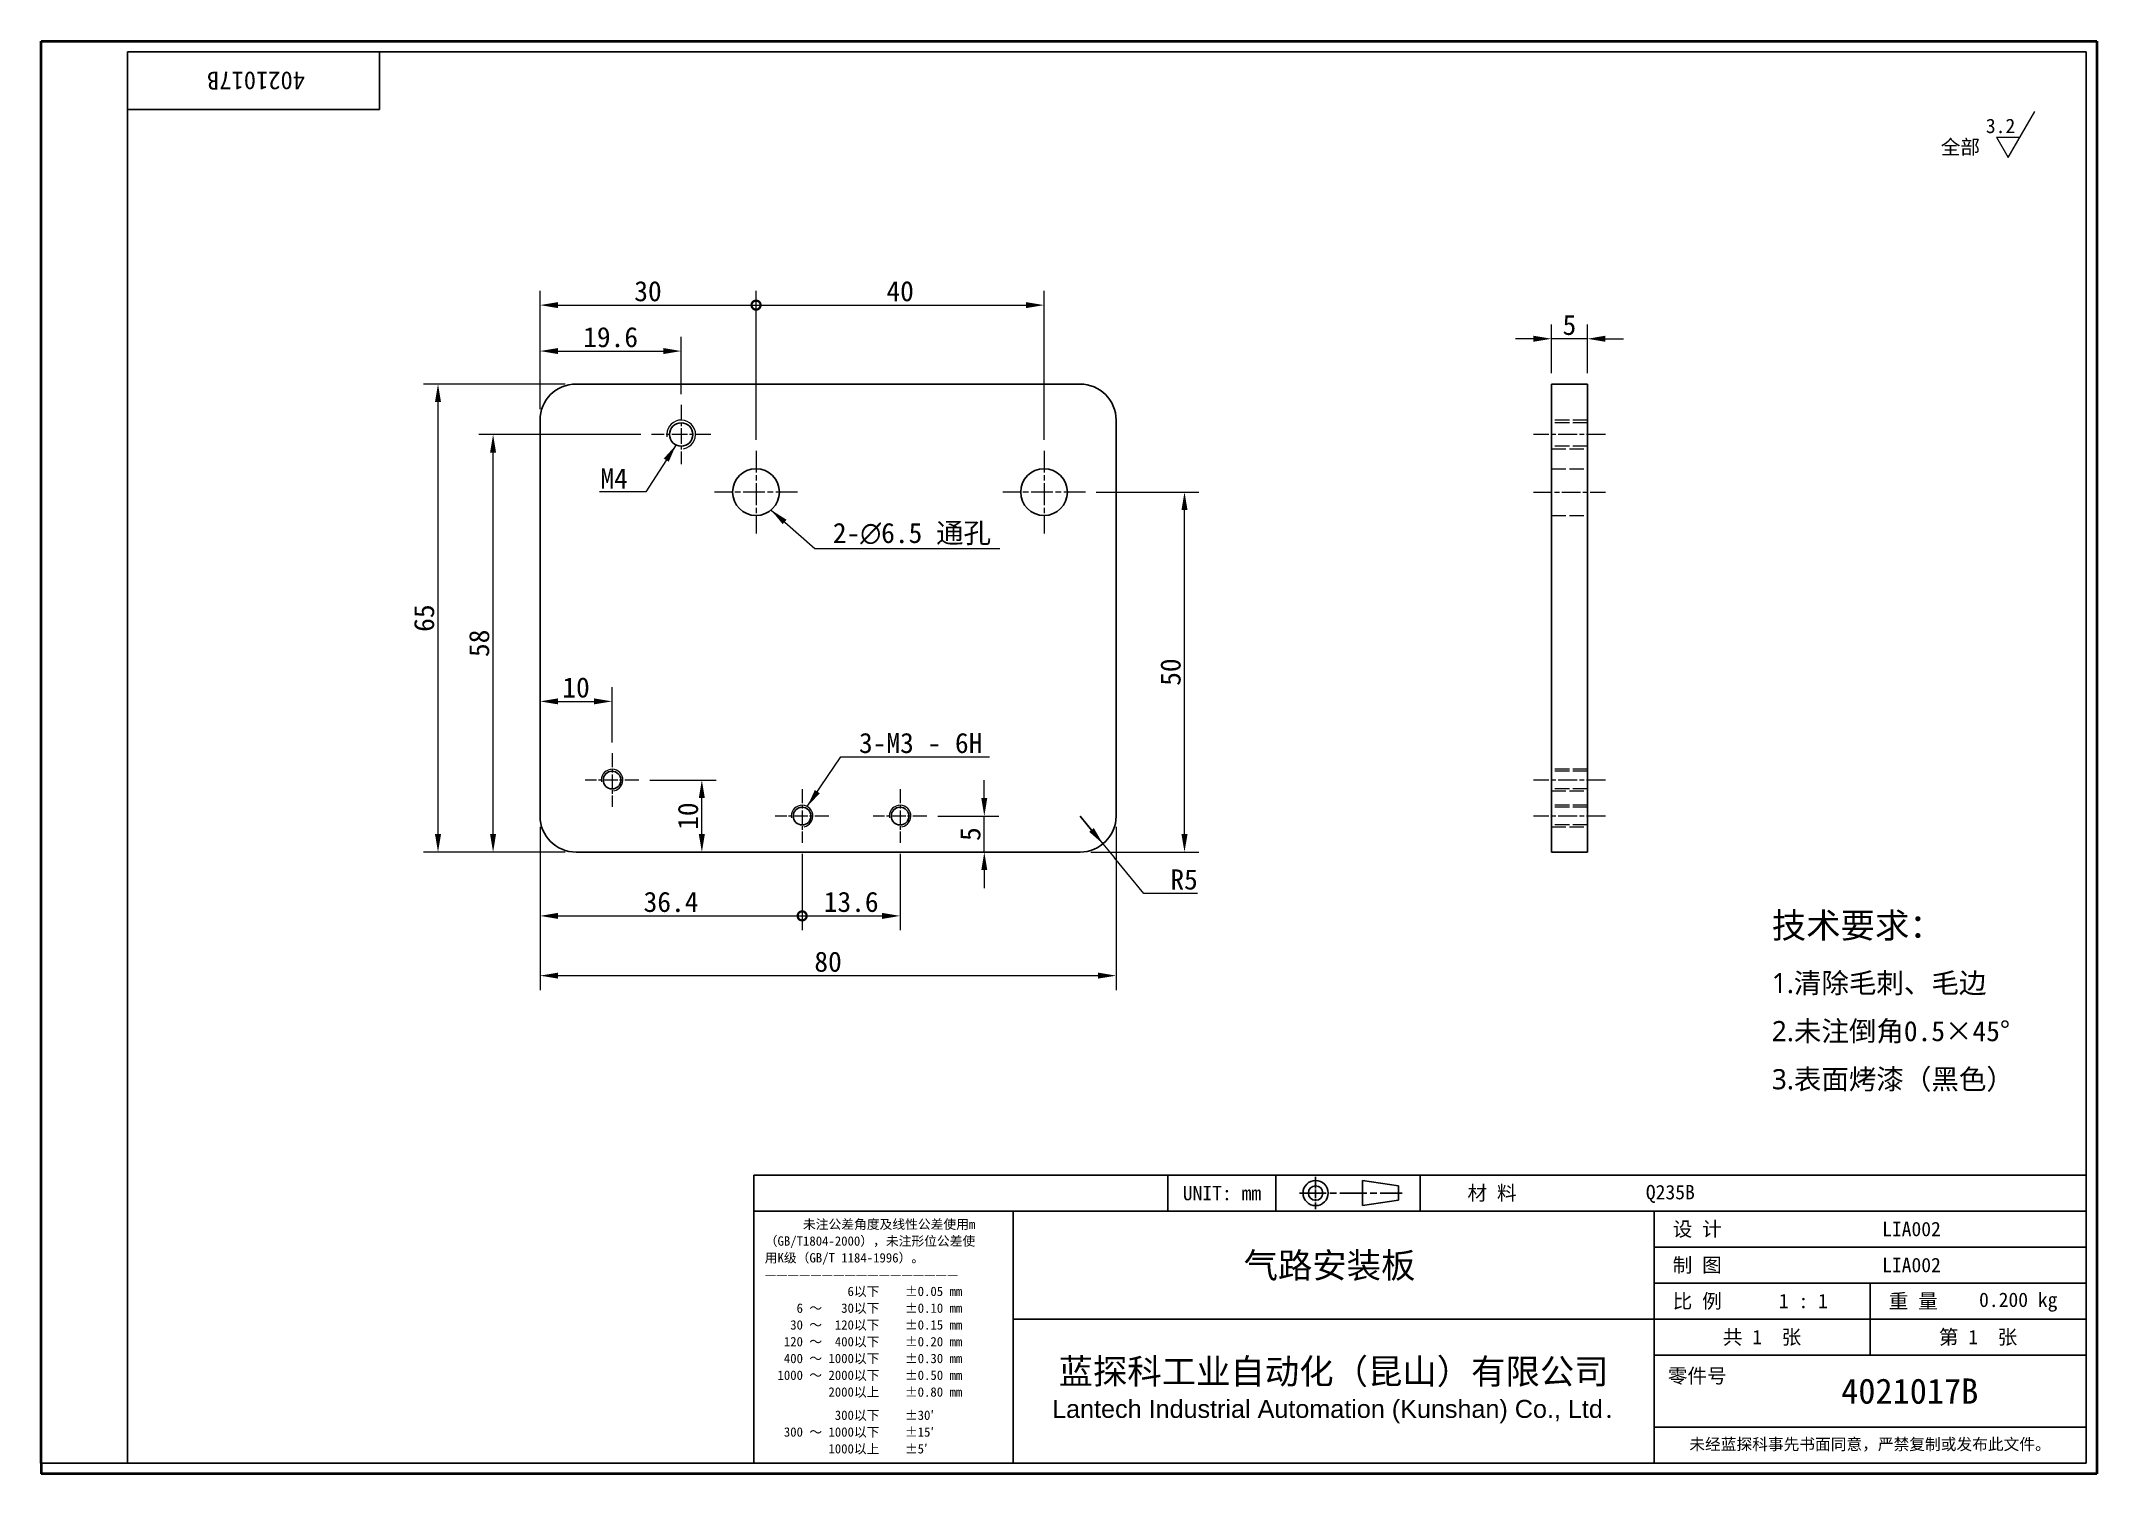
# Model space of a CAD drawing. Header units: millimetres. Extents: x 6 to 292, y 5 to 205.
import ezdxf
from ezdxf.enums import TextEntityAlignment as Align

# ---------------------------------------------------------------- set-up
doc = ezdxf.new("R2010")
doc.units = ezdxf.units.MM
doc.linetypes.add('CHAIN', pattern=[0.3543, 0.2362, -0.0295, 0.0591, -0.0295])
doc.linetypes.add('DASHED', pattern=[0.2067, 0.1654, -0.0413])
for name, color, linetype, lineweight in [('1', 7, 'Continuous', 18), ('可见 (ISO)', 7, 'Continuous', 25), ('可见窄的 (ISO)', 7, 'Continuous', 18), ('图框 (ISO)', 7, 'Continuous', 35), ('标题 (ISO)', 7, 'Continuous', 25)]:
    doc.layers.add(name, color=color, linetype=linetype, lineweight=lineweight)
for name, color, linetype, lineweight, true_color in [('中心标记 (ISO)', 1, 'CHAIN', 18, 0xff0000), ('中心线 (ISO)', 1, 'CHAIN', 18, 0xff0000), ('尺寸 (ISO)', 7, 'Continuous', 18, 0x008000), ('符号 (ISO)', 7, 'Continuous', 18, 0x008000), ('隐藏 (ISO)', 5, 'DASHED', 18, 0x0000ff)]:
    doc.layers.add(name, color=color, linetype=linetype, lineweight=lineweight, true_color=true_color)
doc.styles.add('文本样式164', font='SimSun.ttf')
doc.styles.add('文本样式165', font='SimSun.ttf')
doc.styles.add('文本样式74', font='SimSun.ttf')
doc.styles.add('最新国标', font='simfang.ttf')
doc.styles.add('注释文本 (ISO)', font='simfang.ttf')
doc.dimstyles.new('默认 (GB)', dxfattribs={"dimtxt": 2.8, "dimasz": 2.5, "dimexe": 2, "dimexo": 1.5, "dimgap": 0.5, "dimtad": 1, "dimtoh": 1, "dimdsep": 46, "dimtxsty": '最新国标', "dimcen": 0.09, "dimdle": 10, "dimclrd": 256, "dimclre": 256, "dimclrt": 256, "dimaunit": 1, "dimadec": 3, "dimazin": 2, "dimtfac": 0.535714, "dimtmove": 0, "dimatfit": 3, "dimfxl": 0, "dimtolj": 1, "dimtzin": 0, "dimlwd": -1, "dimlwe": -1, "dimarcsym": 0})
doc.dimstyles.new('默认 (GB)$7', dxfattribs={"dimtxt": 2.8, "dimasz": 2.5, "dimexe": 2, "dimexo": 1.5, "dimgap": 0.5, "dimtad": 1, "dimtoh": 1, "dimdsep": 46, "dimtxsty": '最新国标', "dimcen": 0.09, "dimdle": 10, "dimclrd": 256, "dimclre": 256, "dimclrt": 256, "dimaunit": 1, "dimadec": 3, "dimazin": 2, "dimtfac": 0.535714, "dimtmove": 0, "dimatfit": 3, "dimfxl": 0, "dimtolj": 1, "dimtzin": 0, "dimlwd": -1, "dimlwe": -1, "dimarcsym": 0})

# ---------------------------------------------------------------- blocks, each defined once
blk = doc.blocks.new('图框 最新国标')
at = {"layer": '图框 (ISO)'}
for p, q in [((6, 7), (6, 204.5)), ((6, 204.5), (291.5, 204.5)), ((291.5, 204.5), (291.5, 5.5)), ((6, 7), (6, 5.5)), ((6, 7), (6, 5.5)), ((291.5, 5.5), (6, 5.5))]:
    blk.add_line(p, q, dxfattribs=at)
at = {"layer": '图框 (ISO)', "color": 7, "linetype": 'Continuous', "lineweight": 25}
for p, q in [((18, 203), (290, 203)), ((18, 7), (18, 203)), ((18, 203), (290, 203)), ((53, 203), (53, 195)), ((290, 203), (290, 7)), ((290, 203), (290, 7)), ((53, 195), (18, 195)), ((290, 7), (6, 7)), ((290, 7), (18, 7))]:
    blk.add_line(p, q, dxfattribs=at)
at = {"layer": '图框 (ISO)', "style": '文本样式74'}
blk.add_attdef('零件代号_001', (42.65, 200.25), '', height=2.5, rotation=180, dxfattribs=at)
blk = doc.blocks.new('标题栏 最新国标')
at = {"layer": '标题 (ISO)'}
for p, q in [((381.98, -183.84), (196.98, -183.84)), ((196.98, -183.84), (196.98, -223.84)), ((254.48, -183.84), (254.48, -188.84)), ((269.48, -183.84), (269.48, -188.84)), ((281.48, -188.09), (281.48, -184.59)), ((281.48, -184.59), (286.48, -185.34)), ((286.48, -185.34), (286.48, -187.34)), ((289.48, -183.84), (289.48, -188.84)), ((381.98, -223.84), (381.98, -183.84)), ((383.48, -183.84), (383.48, -225.34)), ((286.48, -187.34), (281.48, -188.09)), ((196.98, -188.84), (381.98, -188.84)), ((232.98, -188.84), (232.98, -223.84)), ((321.98, -188.84), (321.98, -223.84)), ((321.98, -193.84), (381.98, -193.84)), ((321.98, -198.84), (381.98, -198.84)), ((351.98, -198.84), (351.98, -208.84)), ((321.98, -203.84), (232.98, -203.84)), ((321.98, -203.84), (381.98, -203.84)), ((321.98, -208.84), (381.98, -208.84)), ((321.98, -218.84), (381.98, -218.84)), ((196.98, -223.84), (381.98, -223.84)), ((383.48, -225.34), (196.98, -225.34))]:
    blk.add_line(p, q, dxfattribs=at)
at = {"layer": '标题 (ISO)', "linetype": 'CHAIN', "ltscale": 5.000333}
blk.add_line((274.98, -184.09), (274.98, -188.59), dxfattribs=at)
at = {"layer": '标题 (ISO)', "linetype": 'CHAIN', "ltscale": 15.834605}
blk.add_line((272.73, -186.34), (286.98, -186.34), dxfattribs=at)
at = {"layer": '标题 (ISO)'}
for radius in [1.75, 1]:
    blk.add_circle((274.98, -186.34), radius, dxfattribs=at)
at = {"layer": '1', "style": '文本样式164'}
for s, p in [('UNIT: mm', (261.98, -186.34)), ('材 料', (299.48, -186.34)), ('设 计', (327.98, -191.34)), ('制 图', (327.98, -196.34)), ('比 例', (327.98, -201.34)), ('重 量', (357.98, -201.34)), ('共 1  张', (336.98, -206.34)), ('第 1  张', (366.98, -206.34))]:
    blk.add_text(s, height=2, dxfattribs=at).set_placement(p, align=Align.MIDDLE_CENTER)
at = {"layer": '标题 (ISO)', "char_height": 2, "style": '注释文本 (ISO)'}
for s, insert, attachment_point, line_spacing_factor in [('{\\fSimSun|b0|i0|c134|p2;\\H0.65x;      未注公差角度及线性公差使用m\\P（GB/T1804-2000），未注形位公差使\\P用K级（GB/T 1184-1996）。\\P—————————————————\\P             6以下    ±0.05 mm\\P     6 ～   30以下    ±0.10 mm\\P    30 ～  120以下    ±0.15 mm\\P   120 ～  400以下    ±0.20 mm\\P   400 ～ 1000以下    ±0.30 mm\\P  1000 ～ 2000以下    ±0.50 mm\\P          2000以上    ±0.80 mm\\P\\H0.38462x;\\P\\H2.6x;           300以下    ±30′\\P   300 ～ 1000以下    ±15′\\P          1000以上    ±5′}', (198.48, -206.34), 4, 1.075116), ('{\\fMicrosoft YaHei|b0|i0|c134|p34;\\H1.75x;蓝探科工业自动化（昆山）有限公司\\P\\fArial|b0|i0|c0|p34;\\H0.71429x;Lantech Industrial Automation (Kunshan) Co., Ltd\\fFangSong|b0|i0|c134|p49;.\\H1.15195x; }', (277.48, -213.84), 5, 0.978695)]:
    blk.add_mtext(s, dxfattribs=dict(at, insert=insert, attachment_point=attachment_point, line_spacing_factor=line_spacing_factor))
at = {"layer": '标题 (ISO)', "attachment_point": 5, "style": '注释文本 (ISO)'}
for s, insert, char_height in [('\\fFangSong|b0|i0;零件号', (327.98, -211.84), 2), ('\\fSimSun|b0|i0;{\\H1.6000;未经蓝探科事先书面同意，严禁复制或发布此文件。}', (351.98, -221.34), 1.6)]:
    blk.add_mtext(s, dxfattribs=dict(at, insert=insert, char_height=char_height))
at = {"layer": '标题 (ISO)'}
for tag, p, height, style in [('材料_001', (320.84, -187.21), 2, '注释文本 (ISO)'), ('设计人_001', (353.65, -192.33), 2, '注释文本 (ISO)'), ('库存编号_001', (264.98, -198.13), 3.5, '文本样式165'), ('设计人_001', (353.65, -197.33), 2, '注释文本 (ISO)'), ('视图比例_001', (339.32, -202.33), 2, '注释文本 (ISO)'), ('质量\\P3;_001', (367.12, -202.16), 2, '注释文本 (ISO)'), ('零件代号_001', (347.97, -215.59), 3.5, '文本样式165')]:
    blk.add_attdef(tag, p, '', height=height, dxfattribs=dict(at, style=style))
blk = doc.blocks.new('_DotSmall')
at = {"color": 0, "linetype": 'ByBlock', "const_width": 0.5}
blk.add_lwpolyline([(-0.0625, 0, 1), (0.0625, 0, 1)], format="xyb", close=True, dxfattribs=at)
blk = doc.blocks.new('*D5')
at = {"layer": 'Defpoints', "color": 0, "transparency": 16777216}
for p in [(75.29, 96.86), (111.69, 93.13), (111.69, 83)]:
    blk.add_point(p, dxfattribs=at)
at = {"layer": '尺寸 (ISO)', "color": 116, "true_color": 0x00803f, "transparency": 16777216}
for p, q in [((75.29, 95.36), (75.29, 81)), ((111.69, 91.63), (111.69, 81)), ((77.79, 83), (111.69, 83))]:
    blk.add_line(p, q, dxfattribs=at)
blk.add_solid([(77.79, 83.42), (77.79, 82.58), (75.29, 83)], dxfattribs=at)
at = {"layer": '尺寸 (ISO)', "color": 116, "true_color": 0x00803f, "transparency": 16777216, "xscale": 2.5, "yscale": 2.5, "zscale": 2.5}
blk.add_blockref('_DotSmall', (111.69, 83), dxfattribs=at)
at = {"layer": '尺寸 (ISO)', "transparency": 16777216, "insert": (93.48, 84.93), "char_height": 2.8, "attachment_point": 5, "style": '最新国标'}
blk.add_mtext('\\A1;36.4', dxfattribs=at)
blk = doc.blocks.new('*D7')
at = {"layer": 'Defpoints', "color": 0, "transparency": 16777216}
for p in [(111.69, 93.13), (125.29, 93.13), (125.29, 83)]:
    blk.add_point(p, dxfattribs=at)
at = {"layer": '尺寸 (ISO)', "color": 116, "true_color": 0x00803f, "transparency": 16777216}
for p, q in [((111.69, 91.63), (111.69, 81)), ((125.29, 91.63), (125.29, 81)), ((111.69, 83), (122.79, 83))]:
    blk.add_line(p, q, dxfattribs=at)
blk.add_solid([(122.79, 83.42), (122.79, 82.58), (125.29, 83)], dxfattribs=at)
at = {"layer": '尺寸 (ISO)', "color": 116, "true_color": 0x00803f, "transparency": 16777216, "xscale": 2.5, "yscale": 2.5, "zscale": 2.5, "rotation": 180}
blk.add_blockref('_DotSmall', (111.69, 83), dxfattribs=at)
at = {"layer": '尺寸 (ISO)', "transparency": 16777216, "insert": (118.5, 84.93), "char_height": 2.8, "attachment_point": 5, "style": '最新国标'}
blk.add_mtext('\\A1;13.6', dxfattribs=at)
blk = doc.blocks.new('*D8')
at = {"layer": 'Defpoints', "color": 0, "transparency": 16777216}
for p in [(75.29, 112.79), (85.29, 112.79), (85.29, 105.59)]:
    blk.add_point(p, dxfattribs=at)
at = {"layer": '尺寸 (ISO)', "color": 116, "true_color": 0x00803f, "transparency": 16777216}
for p, q in [((85.29, 107.09), (85.29, 114.79)), ((77.79, 112.79), (82.79, 112.79))]:
    blk.add_line(p, q, dxfattribs=at)
for points in [[(77.79, 113.21), (77.79, 112.38), (75.29, 112.79)], [(82.79, 113.21), (82.79, 112.38), (85.29, 112.79)]]:
    blk.add_solid(points, dxfattribs=at)
at = {"layer": '尺寸 (ISO)', "transparency": 16777216, "insert": (80.29, 114.71), "char_height": 2.8, "attachment_point": 5, "style": '最新国标'}
blk.add_mtext('\\A1;10', dxfattribs=at)
blk = doc.blocks.new('*D9')
at = {"layer": 'Defpoints', "color": 0, "transparency": 16777216}
for p in [(105.29, 167.83), (75.29, 151.86), (105.29, 147.61)]:
    blk.add_point(p, dxfattribs=at)
at = {"layer": '尺寸 (ISO)', "color": 116, "true_color": 0x00803f, "transparency": 16777216}
for p, q in [((75.29, 153.36), (75.29, 169.83)), ((105.29, 149.11), (105.29, 169.83)), ((77.79, 167.83), (105.29, 167.83))]:
    blk.add_line(p, q, dxfattribs=at)
blk.add_solid([(77.79, 168.25), (77.79, 167.42), (75.29, 167.83)], dxfattribs=at)
at = {"layer": '尺寸 (ISO)', "color": 116, "true_color": 0x00803f, "transparency": 16777216, "xscale": 2.5, "yscale": 2.5, "zscale": 2.5}
blk.add_blockref('_DotSmall', (105.29, 167.83), dxfattribs=at)
at = {"layer": '尺寸 (ISO)', "transparency": 16777216, "insert": (90.28, 169.75), "char_height": 2.8, "attachment_point": 5, "style": '最新国标'}
blk.add_mtext('\\A1;30', dxfattribs=at)
blk = doc.blocks.new('*D10')
at = {"layer": 'Defpoints', "color": 0, "transparency": 16777216}
for p in [(145.29, 167.83), (105.29, 147.61), (145.29, 147.61)]:
    blk.add_point(p, dxfattribs=at)
at = {"layer": '尺寸 (ISO)', "color": 116, "true_color": 0x00803f, "transparency": 16777216}
for p, q in [((105.29, 149.11), (105.29, 169.83)), ((145.29, 149.11), (145.29, 169.83)), ((105.29, 167.83), (142.79, 167.83))]:
    blk.add_line(p, q, dxfattribs=at)
blk.add_solid([(142.79, 168.25), (142.79, 167.42), (145.29, 167.83)], dxfattribs=at)
at = {"layer": '尺寸 (ISO)', "color": 116, "true_color": 0x00803f, "transparency": 16777216, "xscale": 2.5, "yscale": 2.5, "zscale": 2.5, "rotation": 180}
blk.add_blockref('_DotSmall', (105.29, 167.83), dxfattribs=at)
at = {"layer": '尺寸 (ISO)', "transparency": 16777216, "insert": (125.3, 169.75), "char_height": 2.8, "attachment_point": 5, "style": '最新国标'}
blk.add_mtext('\\A1;40', dxfattribs=at)
blk = doc.blocks.new('*D11')
at = {"layer": 'Defpoints', "color": 0, "transparency": 16777216}
for p in [(94.89, 161.45), (75.29, 151.86), (94.89, 153.98)]:
    blk.add_point(p, dxfattribs=at)
at = {"layer": '尺寸 (ISO)', "color": 116, "true_color": 0x00803f, "transparency": 16777216}
for p, q in [((75.29, 153.36), (75.29, 163.45)), ((94.89, 155.48), (94.89, 163.45)), ((77.79, 161.45), (92.39, 161.45))]:
    blk.add_line(p, q, dxfattribs=at)
for points in [[(77.79, 161.87), (77.79, 161.03), (75.29, 161.45)], [(92.39, 161.87), (92.39, 161.03), (94.89, 161.45)]]:
    blk.add_solid(points, dxfattribs=at)
at = {"layer": '尺寸 (ISO)', "transparency": 16777216, "insert": (85.09, 163.37), "char_height": 2.8, "attachment_point": 5, "style": '最新国标'}
blk.add_mtext('\\A1;19.6', dxfattribs=at)
blk = doc.blocks.new('*D12')
at = {"layer": 'Defpoints', "color": 0, "transparency": 16777216}
for p in [(75.29, 96.86), (155.29, 96.86), (155.29, 74.7)]:
    blk.add_point(p, dxfattribs=at)
at = {"layer": '尺寸 (ISO)', "color": 116, "true_color": 0x00803f, "transparency": 16777216}
for p, q in [((75.29, 95.36), (75.29, 72.7)), ((155.29, 95.36), (155.29, 72.7)), ((77.79, 74.7), (152.79, 74.7))]:
    blk.add_line(p, q, dxfattribs=at)
for points in [[(77.79, 75.12), (77.79, 74.29), (75.29, 74.7)], [(152.79, 75.12), (152.79, 74.29), (155.29, 74.7)]]:
    blk.add_solid(points, dxfattribs=at)
at = {"layer": '尺寸 (ISO)', "transparency": 16777216, "insert": (115.29, 76.62), "char_height": 2.8, "attachment_point": 5, "style": '最新国标'}
blk.add_mtext('\\A1;80', dxfattribs=at)
blk = doc.blocks.new('*D13')
at = {"layer": 'Defpoints', "color": 0, "transparency": 16777216}
for p in [(129.02, 96.86), (136.99, 96.86), (136.99, 91.86)]:
    blk.add_point(p, dxfattribs=at)
at = {"layer": '尺寸 (ISO)', "color": 116, "true_color": 0x00803f, "transparency": 16777216}
for p, q in [((136.99, 99.36), (136.99, 101.86)), ((130.52, 96.86), (138.99, 96.86)), ((136.99, 91.86), (136.99, 96.86)), ((136.99, 89.36), (136.99, 86.86))]:
    blk.add_line(p, q, dxfattribs=at)
for points in [[(136.57, 99.36), (137.4, 99.36), (136.99, 96.86)], [(136.57, 89.36), (137.4, 89.36), (136.99, 91.86)]]:
    blk.add_solid(points, dxfattribs=at)
at = {"layer": '尺寸 (ISO)', "transparency": 16777216, "insert": (135.07, 94.36), "char_height": 2.8, "attachment_point": 5, "rotation": 90, "style": '最新国标'}
blk.add_mtext('\\A1;5', dxfattribs=at)
blk = doc.blocks.new('*D14')
at = {"layer": 'Defpoints', "color": 0, "transparency": 16777216}
for p in [(89.02, 101.86), (97.76, 101.86), (97.76, 91.86)]:
    blk.add_point(p, dxfattribs=at)
at = {"layer": '尺寸 (ISO)', "color": 116, "true_color": 0x00803f, "transparency": 16777216}
for p, q in [((90.52, 101.86), (99.76, 101.86)), ((97.76, 94.36), (97.76, 99.36))]:
    blk.add_line(p, q, dxfattribs=at)
for points in [[(97.34, 99.36), (98.18, 99.36), (97.76, 101.86)], [(97.34, 94.36), (98.18, 94.36), (97.76, 91.86)]]:
    blk.add_solid(points, dxfattribs=at)
at = {"layer": '尺寸 (ISO)', "transparency": 16777216, "insert": (95.85, 96.86), "char_height": 2.8, "attachment_point": 5, "rotation": 90, "style": '最新国标'}
blk.add_mtext('\\A1;10', dxfattribs=at)
blk = doc.blocks.new('*D15')
at = {"layer": 'Defpoints', "color": 0, "transparency": 16777216}
for p in [(68.77, 149.86), (90.77, 149.86), (80.29, 91.86)]:
    blk.add_point(p, dxfattribs=at)
at = {"layer": '尺寸 (ISO)', "color": 116, "true_color": 0x00803f, "transparency": 16777216}
for p, q in [((89.27, 149.86), (66.77, 149.86)), ((68.77, 94.36), (68.77, 147.36)), ((78.79, 91.86), (66.77, 91.86))]:
    blk.add_line(p, q, dxfattribs=at)
for points in [[(68.35, 147.36), (69.18, 147.36), (68.77, 149.86)], [(68.35, 94.36), (69.18, 94.36), (68.77, 91.86)]]:
    blk.add_solid(points, dxfattribs=at)
at = {"layer": '尺寸 (ISO)', "transparency": 16777216, "insert": (66.85, 120.86), "char_height": 2.8, "attachment_point": 5, "rotation": 90, "style": '最新国标'}
blk.add_mtext('\\A1;58', dxfattribs=at)
blk = doc.blocks.new('*D16')
at = {"layer": 'Defpoints', "color": 0, "transparency": 16777216}
for p in [(151.04, 141.86), (164.79, 141.86), (150.29, 91.86)]:
    blk.add_point(p, dxfattribs=at)
at = {"layer": '尺寸 (ISO)', "color": 116, "true_color": 0x00803f, "transparency": 16777216}
for p, q in [((152.54, 141.86), (166.79, 141.86)), ((164.79, 94.36), (164.79, 139.36)), ((151.79, 91.86), (166.79, 91.86))]:
    blk.add_line(p, q, dxfattribs=at)
for points in [[(164.37, 139.36), (165.21, 139.36), (164.79, 141.86)], [(164.37, 94.36), (165.21, 94.36), (164.79, 91.86)]]:
    blk.add_solid(points, dxfattribs=at)
at = {"layer": '尺寸 (ISO)', "transparency": 16777216, "insert": (162.87, 116.86), "char_height": 2.8, "attachment_point": 5, "rotation": 90, "style": '最新国标'}
blk.add_mtext('\\A1;50', dxfattribs=at)
blk = doc.blocks.new('*D17')
at = {"layer": 'Defpoints', "color": 0, "transparency": 16777216}
for p in [(150.29, 96.86), (153.47, 93)]:
    blk.add_point(p, dxfattribs=at)
at = {"layer": '尺寸 (ISO)', "color": 116, "true_color": 0x00803f, "transparency": 16777216}
for p, q in [((150.29, 96.86), (153.47, 93)), ((151.88, 94.93), (150.29, 96.86)), ((153.47, 93), (155.06, 91.08)), ((159.14, 86.13), (155.06, 91.08)), ((166.59, 86.13), (159.14, 86.13))]:
    blk.add_line(p, q, dxfattribs=at)
blk.add_solid([(152.2, 95.2), (151.56, 94.67), (153.47, 93)], dxfattribs=at)
at = {"layer": '尺寸 (ISO)', "transparency": 16777216, "insert": (164.73, 88.04), "char_height": 2.8, "attachment_point": 5, "style": '最新国标'}
blk.add_mtext('\\A1;R5', dxfattribs=at)
blk = doc.blocks.new('*D18')
at = {"layer": 'Defpoints', "color": 0, "transparency": 16777216}
for p in [(61.12, 156.86), (80.29, 156.86), (80.29, 91.86)]:
    blk.add_point(p, dxfattribs=at)
at = {"layer": '尺寸 (ISO)', "color": 116, "true_color": 0x00803f, "transparency": 16777216}
for p, q in [((78.79, 156.86), (59.12, 156.86)), ((61.12, 94.36), (61.12, 154.36)), ((78.79, 91.86), (59.12, 91.86))]:
    blk.add_line(p, q, dxfattribs=at)
for points in [[(60.7, 154.36), (61.54, 154.36), (61.12, 156.86)], [(60.7, 94.36), (61.54, 94.36), (61.12, 91.86)]]:
    blk.add_solid(points, dxfattribs=at)
at = {"layer": '尺寸 (ISO)', "transparency": 16777216, "insert": (59.2, 124.36), "char_height": 2.8, "attachment_point": 5, "rotation": 90, "style": '最新国标'}
blk.add_mtext('\\A1;65', dxfattribs=at)
blk = doc.blocks.new('表面粗糙度标识符号1')
at = {"layer": '符号 (ISO)'}
for p, q in [((279.2, 188.34), (282.89, 194.74)), ((277.58, 191.14), (279.2, 188.34)), ((277.58, 191.14), (280.81, 191.14))]:
    blk.add_line(p, q, dxfattribs=at)
at = {"layer": '符号 (ISO)', "char_height": 2, "attachment_point": 7, "style": '注释文本 (ISO)'}
for s, insert in [('3.2', (276.08, 191.69)), ('全部 ', (269.81, 188.58))]:
    blk.add_mtext(s, dxfattribs=dict(at, insert=insert))
blk = doc.blocks.new('*D20')
at = {"layer": 'Defpoints', "color": 0, "transparency": 16777216}
for p in [(215.74, 163.16), (215.74, 156.86), (220.74, 156.86)]:
    blk.add_point(p, dxfattribs=at)
at = {"layer": '尺寸 (ISO)', "color": 116, "true_color": 0x00803f, "transparency": 16777216}
for p, q in [((213.24, 163.16), (210.74, 163.16)), ((215.74, 158.36), (215.74, 165.16)), ((220.74, 163.16), (215.74, 163.16)), ((220.74, 158.36), (220.74, 165.16)), ((223.24, 163.16), (225.74, 163.16))]:
    blk.add_line(p, q, dxfattribs=at)
for points in [[(213.24, 163.58), (213.24, 162.74), (215.74, 163.16)], [(223.24, 163.58), (223.24, 162.74), (220.74, 163.16)]]:
    blk.add_solid(points, dxfattribs=at)
at = {"layer": '尺寸 (ISO)', "transparency": 16777216, "insert": (218.24, 165.07), "char_height": 2.8, "attachment_point": 5, "style": '最新国标'}
blk.add_mtext('\\A1;5', dxfattribs=at)

msp = doc.modelspace()

# ---------------------------------------------------------------- linework, layer by layer
at = {"layer": '中心标记 (ISO)', "ltscale": 9.158471}
for p, q in [((94.8878, 153.9836), (94.8878, 145.7416)), ((99.0088, 149.8626), (90.7668, 149.8626))]:
    msp.add_line(p, q, dxfattribs=at)
at = {"layer": '中心标记 (ISO)', "ltscale": 12.778786}
for p, q in [((105.2878, 147.6126), (105.2878, 136.1126)), ((145.2878, 147.6126), (145.2878, 136.1126)), ((111.0378, 141.8626), (99.5378, 141.8626)), ((151.0378, 141.8626), (139.5378, 141.8626))]:
    msp.add_line(p, q, dxfattribs=at)
at = {"layer": '中心标记 (ISO)', "ltscale": 8.288396}
for p, q in [((85.2878, 105.5921), (85.2878, 98.1331)), ((89.0173, 101.8626), (81.5583, 101.8626)), ((111.6878, 100.5921), (111.6878, 93.1331)), ((125.2878, 100.5921), (125.2878, 93.1331)), ((115.4173, 96.8626), (107.9583, 96.8626)), ((129.0173, 96.8626), (121.5583, 96.8626))]:
    msp.add_line(p, q, dxfattribs=at)
at = {"layer": '中心线 (ISO)', "ltscale": 11.111974}
for p, q in [((223.2392, 149.8626), (213.2392, 149.8626)), ((213.2392, 141.8626), (223.2392, 141.8626)), ((223.2392, 101.8626), (213.2392, 101.8626)), ((223.2392, 96.8626), (213.2392, 96.8626))]:
    msp.add_line(p, q, dxfattribs=at)
at = {"layer": '可见 (ISO)'}
for p, q in [((150.2878, 156.8626), (80.2878, 156.8626)), ((220.7392, 156.8626), (215.7392, 156.8626)), ((215.7392, 151.8626), (215.7392, 156.8626)), ((220.7392, 156.8626), (220.7392, 151.8626)), ((75.2878, 151.8626), (75.2878, 96.8626)), ((155.2878, 96.8626), (155.2878, 151.8626)), ((215.7392, 96.8626), (215.7392, 151.8626)), ((220.7392, 151.8626), (220.7392, 96.8626)), ((215.7392, 91.8626), (215.7392, 96.8626)), ((220.7392, 96.8626), (220.7392, 91.8626)), ((80.2878, 91.8626), (150.2878, 91.8626)), ((215.7392, 91.8626), (220.7392, 91.8626))]:
    msp.add_line(p, q, dxfattribs=at)
for centre, radius in [((94.8878, 149.8626), 1.621), ((105.2878, 141.8626), 3.25), ((145.2878, 141.8626), 3.25), ((85.2878, 101.8626), 1.2295), ((111.6878, 96.8626), 1.2295), ((125.2878, 96.8626), 1.2295)]:
    msp.add_circle(centre, radius, dxfattribs=at)
for centre, start, end in [((80.2878, 151.8626), 90, 180), ((150.2878, 151.8626), 0, 90), ((80.2878, 96.8626), 180, 270), ((150.2878, 96.8626), 270, 0)]:
    msp.add_arc(centre, 5, start, end, dxfattribs=at)
at = {"layer": '可见窄的 (ISO)'}
for centre, radius in [((94.8878, 149.8626), 2), ((85.2878, 101.8626), 1.5), ((111.6878, 96.8626), 1.5), ((125.2878, 96.8626), 1.5)]:
    msp.add_arc(centre, radius, 280, 190, dxfattribs=at)
at = {"layer": '隐藏 (ISO)', "ltscale": 12.094824}
for p, q in [((220.7392, 151.8626), (215.7392, 151.8626)), ((220.7392, 151.4836), (215.7392, 151.4836)), ((220.7392, 148.2416), (215.7392, 148.2416)), ((215.7392, 147.8626), (220.7392, 147.8626)), ((215.7392, 145.1126), (220.7392, 145.1126)), ((215.7392, 138.6126), (220.7392, 138.6126)), ((220.7392, 103.3626), (215.7392, 103.3626)), ((220.7392, 103.0921), (215.7392, 103.0921)), ((220.7392, 100.6331), (215.7392, 100.6331)), ((215.7392, 100.3626), (220.7392, 100.3626)), ((220.7392, 98.3626), (215.7392, 98.3626)), ((220.7392, 98.0921), (215.7392, 98.0921)), ((220.7392, 95.6331), (215.7392, 95.6331)), ((215.7392, 95.3626), (220.7392, 95.3626))]:
    msp.add_line(p, q, dxfattribs=at)

# ---------------------------------------------------------------- block references
msp.add_blockref('图框 最新国标', (0, 0)).add_auto_attribs({'零件代号_001': '4021017B'})
ref = msp.add_blockref('标题栏 最新国标', (-91.9825, 230.8443))
ref.add_attrib('零件代号_001', '4021017B', (255.9888, 15.25), dxfattribs={"layer": '标题 (ISO)', "height": 3.5, "style": '文本样式165'})
ref.add_attrib('库存编号_001', '气路安装板', (172.9958, 32.7109), dxfattribs={"layer": '标题 (ISO)', "height": 3.5, "style": '文本样式165'})
ref.add_attrib('质量\\P3;_001', '0.200 kg', (275.1371, 28.6829), dxfattribs={"layer": '标题 (ISO)', "height": 2, "style": '注释文本 (ISO)'})
ref.add_attrib('视图比例_001', '1 : 1', (247.3371, 28.5171), dxfattribs={"layer": '标题 (ISO)', "height": 2, "style": '注释文本 (ISO)'})
ref.add_attrib('设计人_001', 'LIA002', (261.6686, 38.5114), dxfattribs={"layer": '标题 (ISO)', "height": 2, "style": '注释文本 (ISO)'})
ref.add_attrib('设计人_001', 'LIA002', (261.6686, 33.5114), dxfattribs={"layer": '标题 (ISO)', "height": 2, "style": '注释文本 (ISO)'})
ref.add_attrib('材料_001', 'Q235B', (228.86, 43.6314), dxfattribs={"layer": '标题 (ISO)', "height": 2, "style": '注释文本 (ISO)'})
at = {"layer": '符号 (ISO)'}
msp.add_blockref('表面粗糙度标识符号1', (0, 0), dxfattribs=at)

# ---------------------------------------------------------------- texts
for s, insert, char_height, width, attachment_point, line_spacing_factor, style in [('M4', (87.481, 142.3518), 2.8, 4.233731, 9, 0.49, '最新国标'), ('2-\\fAIGDT|b0|i0;{\\H2.8000;n}\\fFangSong|b0|i0;{\\H2.8000;6.5 通孔}', (115.9537, 134.4847), 2.8, 24.337871, 7, 0.49, '最新国标'), ('3-M3 - 6H', (119.578, 105.5754), 2.8, 19.05179, 7, 0.49, '最新国标'), ('{\\H1.75x;技术要求：\\P\\fSegoe UI|b0|i0|c134|p34;\\H0.8x;1.\\fFangSong|b0|i0|c134|p49;清除毛刺、毛边\\P\\fSegoe UI|b0|i0|c134|p34;2.\\fFangSong|b0|i0|c134|p49;未注倒角\\fSimSun|b0|i0|c134|p2;0.5×\\f仿宋_GB2312|b0|i0|c134|p0;45°\\P\\fSegoe UI|b0|i0|c134|p34;3.\\fSimSun|b0|i0|c134|p2;表面烤漆（黑色）}', (246.3564, 70.9898), 2, 42.666669, 4, 1.430991, '注释文本 (ISO)')]:
    msp.add_mtext(s, dxfattribs=dict(at, insert=insert, char_height=char_height, width=width, attachment_point=attachment_point, line_spacing_factor=line_spacing_factor, style=style))

# ---------------------------------------------------------------- dimensions: what is measured, and where the dimension line sits
at = {"layer": '尺寸 (ISO)', "color": 116, "true_color": 0x00803f}
for base, p1, p2, angle, override, picture, middle in [((105.2878, 167.8346), (75.2878, 151.8626), (105.2878, 147.6126), 180, {"dimgap": 0.5, "dimtoh": 0, "dimdec": 2, "dimblk2": 'DotSmall', "dimsah": 1, "dimdle": 0, "dimtol": 0, "dimlim": 0, "dimtp": 0, "dimtm": 0, "dimtdec": 2, "dimtofl": 0, "dimatfit": 1}, '*D9', (90.2778, 167.8346)), ((145.2878, 167.8346), (105.2878, 147.6126), (145.2878, 147.6126), 180, {"dimgap": 0.5, "dimtoh": 0, "dimdec": 2, "dimblk1": 'DotSmall', "dimsah": 1, "dimdle": 0, "dimtol": 0, "dimlim": 0, "dimtp": 0, "dimtm": 0, "dimtdec": 2, "dimtofl": 0, "dimatfit": 1}, '*D10', (125.2978, 167.8346)), ((215.7392, 163.1588), (220.7392, 156.8626), (215.7392, 156.8626), 180, {"dimgap": 0.5, "dimtoh": 0, "dimdec": 2, "dimtol": 0, "dimlim": 0, "dimtp": 0, "dimtm": 0, "dimtdec": 2, "dimtofl": 1, "dimatfit": 1}, '*D20', (218.2392, 163.1588)), ((94.8878, 161.4508), (75.2878, 151.8626), (94.8878, 153.9836), 180, {"dimgap": 0.5, "dimtoh": 0, "dimdec": 2, "dimtol": 0, "dimlim": 0, "dimtp": 0, "dimtm": 0, "dimtdec": 2, "dimtofl": 0, "dimatfit": 1}, '*D11', (85.0878, 161.4508)), ((61.1205, 156.8626), (80.2878, 91.8626), (80.2878, 156.8626), 270, {"dimgap": 0.5, "dimtoh": 0, "dimdec": 2, "dimtol": 0, "dimlim": 0, "dimtp": 0, "dimtm": 0, "dimtdec": 2, "dimtofl": 0, "dimatfit": 1}, '*D18', (61.1205, 124.3626)), ((68.7668, 149.8626), (80.2878, 91.8626), (90.7668, 149.8626), 270, {"dimgap": 0.5, "dimtoh": 0, "dimdec": 2, "dimtol": 0, "dimlim": 0, "dimtp": 0, "dimtm": 0, "dimtdec": 2, "dimtofl": 0, "dimatfit": 1}, '*D15', (68.7668, 120.8626)), ((164.7907, 141.8626), (150.2878, 91.8626), (151.0378, 141.8626), 270, {"dimgap": 0.5, "dimtoh": 0, "dimdec": 2, "dimtol": 0, "dimlim": 0, "dimtp": 0, "dimtm": 0, "dimtdec": 2, "dimtofl": 0, "dimatfit": 1}, '*D16', (164.7907, 116.8626)), ((85.2878, 112.7923), (75.2878, 112.7923), (85.2878, 105.5921), 180, {"dimgap": 0.5, "dimtoh": 0, "dimdec": 2, "dimse1": 1, "dimtol": 0, "dimlim": 0, "dimtp": 0, "dimtm": 0, "dimtdec": 2, "dimtofl": 0, "dimatfit": 1}, '*D8', (80.2878, 112.7923)), ((97.7611, 101.8626), (97.7611, 91.8626), (89.0173, 101.8626), 270, {"dimgap": 0.5, "dimtoh": 0, "dimdec": 2, "dimse1": 1, "dimtol": 0, "dimlim": 0, "dimtp": 0, "dimtm": 0, "dimtdec": 2, "dimtofl": 0, "dimatfit": 1}, '*D14', (97.7611, 96.8626)), ((136.9858, 96.8626), (136.9858, 91.8626), (129.0173, 96.8626), 270, {"dimgap": 0.5, "dimtoh": 0, "dimdec": 2, "dimse1": 1, "dimtol": 0, "dimlim": 0, "dimtp": 0, "dimtm": 0, "dimtdec": 2, "dimtofl": 1, "dimatfit": 1}, '*D13', (136.9858, 94.3626)), ((111.6878, 83.0014), (75.2878, 96.8626), (111.6878, 93.1331), 180, {"dimgap": 0.5, "dimtoh": 0, "dimdec": 2, "dimblk2": 'DotSmall', "dimsah": 1, "dimdle": 0, "dimtol": 0, "dimlim": 0, "dimtp": 0, "dimtm": 0, "dimtdec": 2, "dimtofl": 0, "dimatfit": 1}, '*D5', (93.4778, 83.0014)), ((155.2878, 74.7025), (75.2878, 96.8626), (155.2878, 96.8626), 180, {"dimgap": 0.5, "dimtoh": 0, "dimdec": 2, "dimtol": 0, "dimlim": 0, "dimtp": 0, "dimtm": 0, "dimtdec": 2, "dimtofl": 0, "dimatfit": 1}, '*D12', (115.2878, 74.7025)), ((125.2878, 83.0014), (111.6878, 93.1331), (125.2878, 93.1331), 180, {"dimgap": 0.5, "dimtoh": 0, "dimdec": 2, "dimblk1": 'DotSmall', "dimsah": 1, "dimdle": 0, "dimtol": 0, "dimlim": 0, "dimtp": 0, "dimtm": 0, "dimtdec": 2, "dimtofl": 0, "dimatfit": 1}, '*D7', (118.4978, 83.0014))]:
    dim = msp.add_linear_dim(base=base, p1=p1, p2=p2, angle=angle, dimstyle='默认 (GB)', override=override, dxfattribs=at)
    dim.commit()
    dim.dimension.update_dxf_attribs({"geometry": picture, "text_midpoint": middle, "dimtype": 160})
dim = msp.add_radius_dim(center=(150.2878, 96.8626), mpoint=(153.4679, 93.0042), dimstyle='默认 (GB)', override={"dimgap": 0.5, "dimtih": 1, "dimdec": 2, "dimlfac": 1, "dimcen": 0, "dimtol": 0, "dimlim": 0, "dimtp": 0, "dimtm": 0, "dimtdec": 2}, dxfattribs=at)
dim.commit()
dim.dimension.update_dxf_attribs({"geometry": '*D17', "text_midpoint": (164.7319, 86.1272), "dimtype": 164})

# ---------------------------------------------------------------- leaders
at = {"layer": '符号 (ISO)', "annotation_type": 0, "has_hookline": 1}
for points, hookline_direction, text_width in [([(94.1748, 148.4068), (89.981, 141.8851), (87.481, 141.8851)], 1, 3.92), ([(107.3758, 139.3721), (113.4537, 134.018), (115.9537, 134.018)], 0, 23.209), ([(112.3949, 98.1855), (117.078, 105.1087), (119.578, 105.1087)], 0, 18.112)]:
    msp.add_leader(points, dimstyle='默认 (GB)$7', override={"dimgap": 0, "dimtad": 1}, dxfattribs=dict(at, hookline_direction=hookline_direction, text_width=text_width))

doc.saveas('drawing.dxf')
